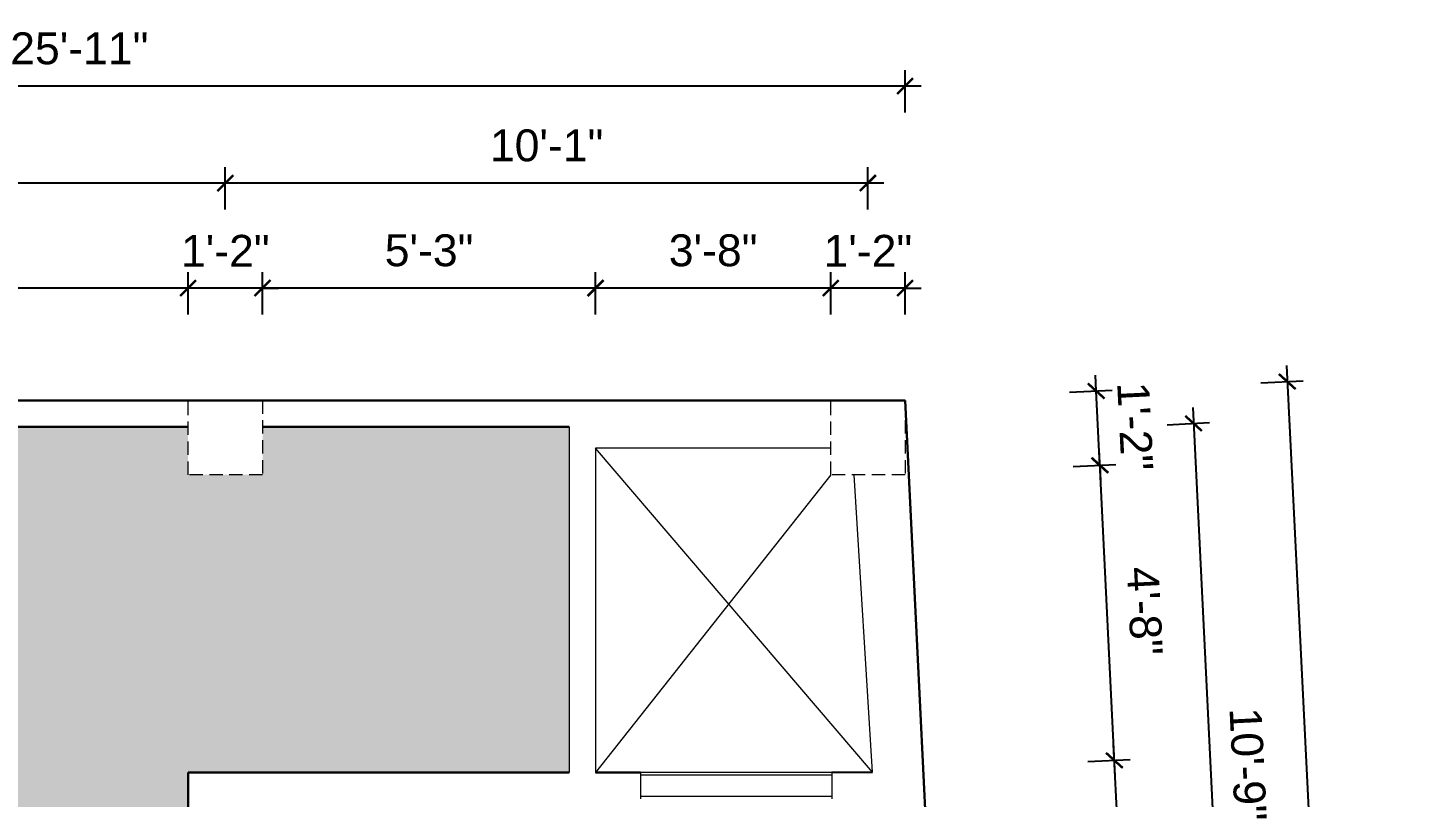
# Model space of a CAD drawing. Header units: inches. Extents: x -4737 to 13205, y 2479 to 13285.
# Drawn here: x -3638.1 to -3378.1, y 12178.6 to 12323.5 of the extents above; entities that cross this region are included whole.
import ezdxf

# ---------------------------------------------------------------- set-up
doc = ezdxf.new("R2010")
doc.units = ezdxf.units.IN
doc.header["$MEASUREMENT"] = 0
doc.linetypes.add('HIDDEN', pattern=[0.375, 0.25, -0.125])
for name, color, linetype, lineweight in [('hatch-.09', 8, 'Continuous', 9), ('ns_DIMS', 1, 'Continuous', 0), ('WALL', 12, 'Continuous', 30), ('wall2', 1, 'Continuous', 15), ('windoow', 4, 'Continuous', 5)]:
    doc.layers.add(name, color=color, linetype=linetype, lineweight=lineweight)
doc.styles.add('arial 1000', font='arial.ttf')
doc.dimstyles.new("1-8'", dxfattribs={"dimtxt": 6, "dimasz": 3, "dimexe": 3, "dimexo": 6, "dimgap": 4, "dimtad": 1, "dimdec": 0, "dimzin": 0, "dimdsep": 46, "dimlunit": 4, "dimtxsty": 'arial 1000', "dimblk": 'ARCHTICK', "dimcen": 8, "dimdle": 3, "dimclrt": 7, "dimazin": 0, "dimtfac": 1, "dimtdec": 0, "dimtix": 1, "dimtmove": 2, "dimatfit": 3, "dimfxl": 5, "dimfxlon": 1, "dimarcsym": 0})

# ---------------------------------------------------------------- blocks, each defined once
blk = doc.blocks.new('_ArchTick')
at = {"color": 0, "const_width": 0.15}
blk.add_lwpolyline([(-0.5, -0.5), (0.5, 0.5)], dxfattribs=at)
blk = doc.blocks.new('*D1061')
at = {"layer": 'Defpoints', "color": 0, "transparency": 16777216}
for p in [(-3487.02, 12274.45), (-3487.02, 12253.31), (-3473.02, 12253.31)]:
    blk.add_point(p, dxfattribs=at)
at = {"layer": 'ns_DIMS', "color": 0, "lineweight": -2, "transparency": 16777216}
for p, q in [((-3487.02, 12269.45), (-3487.02, 12277.45)), ((-3473.02, 12269.45), (-3473.02, 12277.45)), ((-3487.02, 12274.45), (-3490.02, 12274.45)), ((-3473.02, 12274.45), (-3487.02, 12274.45)), ((-3473.02, 12274.45), (-3470.02, 12274.45))]:
    blk.add_line(p, q, dxfattribs=at)
at = {"layer": 'ns_DIMS', "color": 0, "lineweight": -2, "transparency": 16777216, "xscale": 3, "yscale": 3, "zscale": 3}
blk.add_blockref('_ArchTick', (-3487.02, 12274.45), dxfattribs=at)
at = {"layer": 'ns_DIMS', "color": 0, "lineweight": -2, "transparency": 16777216, "xscale": 3, "yscale": 3, "zscale": 3, "rotation": 180}
blk.add_blockref('_ArchTick', (-3473.02, 12274.45), dxfattribs=at)
at = {"layer": 'ns_DIMS', "color": 7, "transparency": 16777216, "insert": (-3480.02, 12281.46), "char_height": 6, "attachment_point": 5, "style": 'arial 1000'}
blk.add_mtext('1\'-2"', dxfattribs=at)
blk = doc.blocks.new('*D1062')
at = {"layer": 'Defpoints', "color": 0, "transparency": 16777216}
for p in [(-3531.26, 12274.45), (-3531.26, 12253.31), (-3487.02, 12253.31)]:
    blk.add_point(p, dxfattribs=at)
at = {"layer": 'ns_DIMS', "color": 0, "lineweight": -2, "transparency": 16777216}
for p, q in [((-3531.26, 12269.45), (-3531.26, 12277.45)), ((-3487.02, 12269.45), (-3487.02, 12277.45)), ((-3484.02, 12274.45), (-3534.26, 12274.45))]:
    blk.add_line(p, q, dxfattribs=at)
at = {"layer": 'ns_DIMS', "color": 0, "lineweight": -2, "transparency": 16777216, "xscale": 3, "yscale": 3, "zscale": 3, "rotation": 180}
blk.add_blockref('_ArchTick', (-3531.26, 12274.45), dxfattribs=at)
at = {"layer": 'ns_DIMS', "color": 0, "lineweight": -2, "transparency": 16777216, "xscale": 3, "yscale": 3, "zscale": 3}
blk.add_blockref('_ArchTick', (-3487.02, 12274.45), dxfattribs=at)
at = {"layer": 'ns_DIMS', "color": 7, "transparency": 16777216, "insert": (-3509.14, 12281.52), "char_height": 6, "attachment_point": 5, "style": 'arial 1000'}
blk.add_mtext('3\'-8"', dxfattribs=at)
blk = doc.blocks.new('*D1063')
at = {"layer": 'Defpoints', "color": 0, "transparency": 16777216}
for p in [(-3593.93, 12274.45), (-3593.93, 12253.31), (-3531.26, 12253.31)]:
    blk.add_point(p, dxfattribs=at)
at = {"layer": 'ns_DIMS', "color": 0, "lineweight": -2, "transparency": 16777216}
for p, q in [((-3593.93, 12269.45), (-3593.93, 12277.45)), ((-3531.26, 12269.45), (-3531.26, 12277.45)), ((-3528.26, 12274.45), (-3596.93, 12274.45))]:
    blk.add_line(p, q, dxfattribs=at)
at = {"layer": 'ns_DIMS', "color": 0, "lineweight": -2, "transparency": 16777216, "xscale": 3, "yscale": 3, "zscale": 3, "rotation": 180}
blk.add_blockref('_ArchTick', (-3593.93, 12274.45), dxfattribs=at)
at = {"layer": 'ns_DIMS', "color": 0, "lineweight": -2, "transparency": 16777216, "xscale": 3, "yscale": 3, "zscale": 3}
blk.add_blockref('_ArchTick', (-3531.26, 12274.45), dxfattribs=at)
at = {"layer": 'ns_DIMS', "color": 7, "transparency": 16777216, "insert": (-3562.59, 12281.52), "char_height": 6, "attachment_point": 5, "style": 'arial 1000'}
blk.add_mtext('5\'-3"', dxfattribs=at)
blk = doc.blocks.new('*D1064')
at = {"layer": 'Defpoints', "color": 0, "transparency": 16777216}
for p in [(-3607.93, 12274.45), (-3607.93, 12253.31), (-3593.93, 12253.31)]:
    blk.add_point(p, dxfattribs=at)
at = {"layer": 'ns_DIMS', "color": 0, "lineweight": -2, "transparency": 16777216}
for p, q in [((-3607.93, 12269.45), (-3607.93, 12277.45)), ((-3593.93, 12269.45), (-3593.93, 12277.45)), ((-3607.93, 12274.45), (-3610.93, 12274.45)), ((-3593.93, 12274.45), (-3607.93, 12274.45)), ((-3593.93, 12274.45), (-3590.93, 12274.45))]:
    blk.add_line(p, q, dxfattribs=at)
at = {"layer": 'ns_DIMS', "color": 0, "lineweight": -2, "transparency": 16777216, "xscale": 3, "yscale": 3, "zscale": 3}
blk.add_blockref('_ArchTick', (-3607.93, 12274.45), dxfattribs=at)
at = {"layer": 'ns_DIMS', "color": 0, "lineweight": -2, "transparency": 16777216, "xscale": 3, "yscale": 3, "zscale": 3, "rotation": 180}
blk.add_blockref('_ArchTick', (-3593.93, 12274.45), dxfattribs=at)
at = {"layer": 'ns_DIMS', "color": 7, "transparency": 16777216, "insert": (-3600.93, 12281.46), "char_height": 6, "attachment_point": 5, "style": 'arial 1000'}
blk.add_mtext('1\'-2"', dxfattribs=at)
blk = doc.blocks.new('*D1065')
at = {"layer": 'Defpoints', "color": 0, "transparency": 16777216}
for p in [(-3769.78, 12274.45), (-3769.78, 12253.31), (-3607.93, 12253.31)]:
    blk.add_point(p, dxfattribs=at)
at = {"layer": 'ns_DIMS', "color": 0, "lineweight": -2, "transparency": 16777216}
for p, q in [((-3769.78, 12269.45), (-3769.78, 12277.45)), ((-3607.93, 12269.45), (-3607.93, 12277.45)), ((-3604.93, 12274.45), (-3772.78, 12274.45))]:
    blk.add_line(p, q, dxfattribs=at)
at = {"layer": 'ns_DIMS', "color": 0, "lineweight": -2, "transparency": 16777216, "xscale": 3, "yscale": 3, "zscale": 3, "rotation": 180}
blk.add_blockref('_ArchTick', (-3769.78, 12274.45), dxfattribs=at)
at = {"layer": 'ns_DIMS', "color": 0, "lineweight": -2, "transparency": 16777216, "xscale": 3, "yscale": 3, "zscale": 3}
blk.add_blockref('_ArchTick', (-3607.93, 12274.45), dxfattribs=at)
at = {"layer": 'ns_DIMS', "color": 7, "transparency": 16777216, "insert": (-3688.85, 12281.52), "char_height": 6, "attachment_point": 5, "style": 'arial 1000'}
blk.add_mtext('13\'-6"', dxfattribs=at)
blk = doc.blocks.new('*D1067')
at = {"layer": 'Defpoints', "color": 0, "transparency": 16777216}
for p in [(-3600.93, 12294.21), (-3600.93, 12253.31), (-3480.02, 12253.31)]:
    blk.add_point(p, dxfattribs=at)
at = {"layer": 'ns_DIMS', "color": 0, "lineweight": -2, "transparency": 16777216}
for p, q in [((-3600.93, 12289.21), (-3600.93, 12297.21)), ((-3480.02, 12289.21), (-3480.02, 12297.21)), ((-3477.02, 12294.21), (-3603.93, 12294.21))]:
    blk.add_line(p, q, dxfattribs=at)
at = {"layer": 'ns_DIMS', "color": 0, "lineweight": -2, "transparency": 16777216, "xscale": 3, "yscale": 3, "zscale": 3, "rotation": 180}
blk.add_blockref('_ArchTick', (-3600.93, 12294.21), dxfattribs=at)
at = {"layer": 'ns_DIMS', "color": 0, "lineweight": -2, "transparency": 16777216, "xscale": 3, "yscale": 3, "zscale": 3}
blk.add_blockref('_ArchTick', (-3480.02, 12294.21), dxfattribs=at)
at = {"layer": 'ns_DIMS', "color": 7, "transparency": 16777216, "insert": (-3540.47, 12301.27), "char_height": 6, "attachment_point": 5, "style": 'arial 1000'}
blk.add_mtext('10\'-1"', dxfattribs=at)
blk = doc.blocks.new('*D1068')
at = {"layer": 'Defpoints', "color": 0, "transparency": 16777216}
for p in [(-3778.47, 12294.21), (-3778.47, 12253.31), (-3600.93, 12253.31)]:
    blk.add_point(p, dxfattribs=at)
at = {"layer": 'ns_DIMS', "color": 0, "lineweight": -2, "transparency": 16777216}
for p, q in [((-3778.47, 12289.21), (-3778.47, 12297.21)), ((-3600.93, 12289.21), (-3600.93, 12297.21)), ((-3597.93, 12294.21), (-3781.47, 12294.21))]:
    blk.add_line(p, q, dxfattribs=at)
at = {"layer": 'ns_DIMS', "color": 0, "lineweight": -2, "transparency": 16777216, "xscale": 3, "yscale": 3, "zscale": 3, "rotation": 180}
blk.add_blockref('_ArchTick', (-3778.47, 12294.21), dxfattribs=at)
at = {"layer": 'ns_DIMS', "color": 0, "lineweight": -2, "transparency": 16777216, "xscale": 3, "yscale": 3, "zscale": 3}
blk.add_blockref('_ArchTick', (-3600.93, 12294.21), dxfattribs=at)
at = {"layer": 'ns_DIMS', "color": 7, "transparency": 16777216, "insert": (-3689.7, 12301.27), "char_height": 6, "attachment_point": 5, "style": 'arial 1000'}
blk.add_mtext('14\'-10"', dxfattribs=at)
blk = doc.blocks.new('*D1069')
at = {"layer": 'Defpoints', "color": 0, "transparency": 16777216}
for p in [(-3783.78, 12312.47), (-3783.78, 12253.31), (-3473.02, 12253.31)]:
    blk.add_point(p, dxfattribs=at)
at = {"layer": 'ns_DIMS', "color": 0, "lineweight": -2, "transparency": 16777216}
for p, q in [((-3783.78, 12307.47), (-3783.78, 12315.47)), ((-3473.02, 12307.47), (-3473.02, 12315.47)), ((-3470.02, 12312.47), (-3786.78, 12312.47))]:
    blk.add_line(p, q, dxfattribs=at)
at = {"layer": 'ns_DIMS', "color": 0, "lineweight": -2, "transparency": 16777216, "xscale": 3, "yscale": 3, "zscale": 3, "rotation": 180}
blk.add_blockref('_ArchTick', (-3783.78, 12312.47), dxfattribs=at)
at = {"layer": 'ns_DIMS', "color": 0, "lineweight": -2, "transparency": 16777216, "xscale": 3, "yscale": 3, "zscale": 3}
blk.add_blockref('_ArchTick', (-3473.02, 12312.47), dxfattribs=at)
at = {"layer": 'ns_DIMS', "color": 7, "transparency": 16777216, "insert": (-3628.4, 12319.53), "char_height": 6, "attachment_point": 5, "style": 'arial 1000'}
blk.add_mtext('25\'-11"', dxfattribs=at)
blk = doc.blocks.new('*D1094')
at = {"layer": 'Defpoints', "color": 0, "transparency": 16777216}
for p in [(-3433.64, 12185.56), (-3479.17, 12183.32), (-3466.66, 12124.31)]:
    blk.add_point(p, dxfattribs=at)
at = {"layer": 'ns_DIMS', "color": 0, "lineweight": -2, "transparency": 16777216}
for p, q in [((-3430.56, 12123.09), (-3433.78, 12188.56)), ((-3438.63, 12185.32), (-3430.64, 12185.71)), ((-3435.7, 12125.84), (-3427.71, 12126.23))]:
    blk.add_line(p, q, dxfattribs=at)
at = {"layer": 'ns_DIMS', "color": 0, "lineweight": -2, "transparency": 16777216, "xscale": 3, "yscale": 3, "zscale": 3}
for p, rotation in [((-3433.64, 12185.56), 92.82029601864667), ((-3430.71, 12126.08), 272.8202960186467)]:
    blk.add_blockref('_ArchTick', p, dxfattribs=dict(at, rotation=rotation))
at = {"layer": 'ns_DIMS', "color": 7, "transparency": 16777216, "insert": (-3425.13, 12156.17), "char_height": 6, "attachment_point": 5, "rotation": 272.8203, "style": 'arial 1000'}
blk.add_mtext("5'", dxfattribs=at)
blk = doc.blocks.new('*D1095')
at = {"layer": 'Defpoints', "color": 0, "transparency": 16777216}
for p in [(-3437.06, 12255.08), (-3473.02, 12253.31), (-3473.02, 12239.31)]:
    blk.add_point(p, dxfattribs=at)
at = {"layer": 'ns_DIMS', "color": 0, "lineweight": -2, "transparency": 16777216}
for p, q in [((-3437.06, 12255.08), (-3437.21, 12258.08)), ((-3442.06, 12254.84), (-3434.07, 12255.23)), ((-3436.37, 12241.12), (-3437.06, 12255.08)), ((-3441.37, 12240.87), (-3433.38, 12241.26)), ((-3436.37, 12241.12), (-3436.23, 12238.12))]:
    blk.add_line(p, q, dxfattribs=at)
at = {"layer": 'ns_DIMS', "color": 0, "lineweight": -2, "transparency": 16777216, "xscale": 3, "yscale": 3, "zscale": 3}
for p, rotation in [((-3437.06, 12255.08), 272.8202960186467), ((-3436.37, 12241.12), 92.82029601864667)]:
    blk.add_blockref('_ArchTick', p, dxfattribs=dict(at, rotation=rotation))
at = {"layer": 'ns_DIMS', "color": 7, "transparency": 16777216, "insert": (-3429.71, 12248.44), "char_height": 6, "attachment_point": 5, "rotation": 272.8203, "style": 'arial 1000'}
blk.add_mtext('1\'-2"', dxfattribs=at)
blk = doc.blocks.new('*D1096')
at = {"layer": 'Defpoints', "color": 0, "transparency": 16777216}
for p in [(-3436.37, 12241.08), (-3472.33, 12239.31), (-3479.17, 12183.32)]:
    blk.add_point(p, dxfattribs=at)
at = {"layer": 'ns_DIMS', "color": 0, "lineweight": -2, "transparency": 16777216}
for p, q in [((-3433.49, 12182.57), (-3436.52, 12244.08)), ((-3441.37, 12240.84), (-3433.38, 12241.23)), ((-3438.63, 12185.32), (-3430.64, 12185.71))]:
    blk.add_line(p, q, dxfattribs=at)
at = {"layer": 'ns_DIMS', "color": 0, "lineweight": -2, "transparency": 16777216, "xscale": 3, "yscale": 3, "zscale": 3}
for p, rotation in [((-3436.37, 12241.08), 92.82029601864667), ((-3433.64, 12185.56), 272.8202960186467)]:
    blk.add_blockref('_ArchTick', p, dxfattribs=dict(at, rotation=rotation))
at = {"layer": 'ns_DIMS', "color": 7, "transparency": 16777216, "insert": (-3427.95, 12213.67), "char_height": 6, "attachment_point": 5, "rotation": 272.8203, "style": 'arial 1000'}
blk.add_mtext('4\'-8"', dxfattribs=at)
blk = doc.blocks.new('*D1097')
at = {"layer": 'Defpoints', "color": 0, "transparency": 16777216}
for p in [(-3473.02, 12246.31), (-3412.38, 12119.98), (-3466.66, 12117.31)]:
    blk.add_point(p, dxfattribs=at)
at = {"layer": 'ns_DIMS', "color": 0, "lineweight": -2, "transparency": 16777216}
for p, q in [((-3418.89, 12251.98), (-3412.24, 12116.99)), ((-3423.73, 12248.74), (-3415.74, 12249.13)), ((-3417.38, 12119.74), (-3409.39, 12120.13))]:
    blk.add_line(p, q, dxfattribs=at)
at = {"layer": 'ns_DIMS', "color": 0, "lineweight": -2, "transparency": 16777216, "xscale": 3, "yscale": 3, "zscale": 3}
for p, rotation in [((-3418.74, 12248.98), 92.82029601863742), ((-3412.38, 12119.98), 272.8202960186374)]:
    blk.add_blockref('_ArchTick', p, dxfattribs=dict(at, rotation=rotation))
at = {"layer": 'ns_DIMS', "color": 7, "transparency": 16777216, "insert": (-3408.51, 12184.83), "char_height": 6, "attachment_point": 5, "rotation": 272.8203, "style": 'arial 1000'}
blk.add_mtext('10\'-9"', dxfattribs=at)
blk = doc.blocks.new('*D1098')
at = {"layer": 'Defpoints', "color": 0, "transparency": 16777216}
for p in [(-3473.02, 12253.31), (-3381.13, 11851.35), (-3453.04, 11847.8)]:
    blk.add_point(p, dxfattribs=at)
at = {"layer": 'ns_DIMS', "color": 0, "lineweight": -2, "transparency": 16777216}
for p, q in [((-3401.25, 12259.85), (-3380.98, 11848.35)), ((-3406.1, 12256.61), (-3398.11, 12257)), ((-3386.12, 11851.1), (-3378.13, 11851.49))]:
    blk.add_line(p, q, dxfattribs=at)
at = {"layer": 'ns_DIMS', "color": 0, "lineweight": -2, "transparency": 16777216, "xscale": 3, "yscale": 3, "zscale": 3}
for p, rotation in [((-3401.11, 12256.85), 92.82029601863792), ((-3381.13, 11851.35), 272.8202960186379)]:
    blk.add_blockref('_ArchTick', p, dxfattribs=dict(at, rotation=rotation))
at = {"layer": 'ns_DIMS', "color": 7, "transparency": 16777216, "insert": (-3384.06, 12054.45), "char_height": 6, "attachment_point": 5, "rotation": 272.8203, "style": 'arial 1000'}
blk.add_mtext('33\'-10"', dxfattribs=at)

msp = doc.modelspace()

# ---------------------------------------------------------------- hatches: boundary and pattern name
at = {"layer": 'hatch-.09'}
h = msp.add_hatch(dxfattribs=at)
h.set_pattern_fill('ANGLE', color=256, scale=15, angle=180)
h.set_pattern_definition([(180, (630.416, 17050.6638), (-5e-16, -4.125), [3, -1.125]), (270, (630.416, 17050.6638), (4.125, -8e-16), [3, -1.125])])
h.paths.add_polyline_path([(-3783.78, 12123.52), (-3783.78, 12124.31), (-3769.78, 12124.31), (-3643.93, 12124.17), (-3643.93, 12122.57), (-3643.13, 12122.57, -0.415432), (-3608.77, 12157.12), (-3607.93, 12157.12), (-3607.93, 12183.31), (-3536.26, 12183.31), (-3536.26, 12248.31), (-3593.93, 12248.31), (-3593.93, 12239.31), (-3607.93, 12239.31), (-3607.93, 12248.31), (-3769.78, 12248.31), (-3769.78, 12239.31), (-3783.78, 12239.31), (-3783.78, 12248.31), (-3834.8, 12248.31)])
h.paths.add_polyline_path([(-3646.86, 12197.5), (-3748.35, 12197.5), (-3748.35, 12181.02), (-3646.86, 12181.02)], flags=24)

# ---------------------------------------------------------------- linework, layer by layer
at = {"layer": 'ns_DIMS', "linetype": 'HIDDEN', "ltscale": 10}
for points in [[(-3593.93, 12239.31), (-3607.93, 12239.31), (-3607.93, 12253.31), (-3593.93, 12253.31)], [(-3473.02, 12239.31), (-3487.02, 12239.31), (-3487.02, 12253.31), (-3473.02, 12253.31)]]:
    msp.add_lwpolyline(points, close=True, dxfattribs=at)
at = {"layer": 'WALL'}
for p, q in [((-3473.02, 12253.31), (-3778.47, 12253.31)), ((-3466.12, 12113.31), (-3473.02, 12253.31)), ((-3607.93, 12248.31), (-3769.78, 12248.31)), ((-3536.26, 12248.31), (-3593.93, 12248.31)), ((-3536.26, 12183.31), (-3607.93, 12183.31)), ((-3607.93, 12183.31), (-3607.93, 12124.31)), ((-3522.79, 12183.31), (-3531.26, 12183.31)), ((-3479.17, 12183.32), (-3486.79, 12183.31))]:
    msp.add_line(p, q, dxfattribs=at)
at = {"layer": 'wall2'}
for p, q in [((-3531.26, 12253.31), (-3531.26, 12253.31)), ((-3536.26, 12248.31), (-3536.26, 12183.31)), ((-3487.02, 12244.31), (-3531.26, 12244.31)), ((-3531.26, 12244.31), (-3531.26, 12183.31)), ((-3479.17, 12183.33), (-3531.26, 12244.31)), ((-3487.02, 12239.31), (-3531.26, 12183.31)), ((-3479.17, 12183.32), (-3482.6, 12239.31)), ((-3522.79, 12183.31), (-3522.79, 12178.31)), ((-3486.79, 12183.31), (-3522.79, 12183.31)), ((-3522.79, 12182.81), (-3486.79, 12182.81)), ((-3486.79, 12183.31), (-3486.79, 12178.31))]:
    msp.add_line(p, q, dxfattribs=at)
at = {"layer": 'windoow'}
for p, q in [((-3522.79, 12182.81), (-3486.79, 12182.81)), ((-3522.79, 12178.81), (-3486.79, 12178.81))]:
    msp.add_line(p, q, dxfattribs=at)

# ---------------------------------------------------------------- dimensions: what is measured, and where the dimension line sits
at = {"layer": 'ns_DIMS'}
for base, p1, p2, angle, picture, middle in [((-3783.78, 12312.47), (-3473.02, 12253.31), (-3783.78, 12253.31), 180, '*D1069', (-3628.4, 12319.53)), ((-3778.47, 12294.21), (-3600.93, 12253.31), (-3778.47, 12253.31), 180, '*D1068', (-3689.7, 12301.27)), ((-3600.93, 12294.21), (-3480.02, 12253.31), (-3600.93, 12253.31), 180, '*D1067', (-3540.47, 12301.27)), ((-3769.78, 12274.45), (-3607.93, 12253.31), (-3769.78, 12253.31), 180, '*D1065', (-3688.85, 12281.52)), ((-3607.93, 12274.45), (-3593.93, 12253.31), (-3607.93, 12253.31), 180, '*D1064', (-3600.93, 12281.46)), ((-3593.93, 12274.45), (-3531.26, 12253.31), (-3593.93, 12253.31), 180, '*D1063', (-3562.59, 12281.52)), ((-3531.26, 12274.45), (-3487.02, 12253.31), (-3531.26, 12253.31), 180, '*D1062', (-3509.14, 12281.52)), ((-3487.02, 12274.45), (-3473.02, 12253.31), (-3487.02, 12253.31), 180, '*D1061', (-3480.02, 12281.46)), ((-3437.06, 12255.08), (-3473.02, 12239.31), (-3473.02, 12253.31), 272.8203, '*D1095', (-3429.71, 12248.44)), ((-3436.37, 12241.08), (-3479.17, 12183.32), (-3472.33, 12239.31), 272.8203, '*D1096', (-3427.95, 12213.67)), ((-3433.64, 12185.56), (-3466.66, 12124.31), (-3479.17, 12183.32), 272.8203, '*D1094', (-3425.13, 12156.17))]:
    dim = msp.add_linear_dim(base=base, p1=p1, p2=p2, angle=angle, dimstyle="1-8'", dxfattribs=at)
    dim.commit()
    dim.dimension.update_dxf_attribs({"geometry": picture, "text_midpoint": middle})
for p1, p2, distance, picture, middle in [((-3473.02, 12253.31), (-3453.04, 11847.8), 72, '*D1098', (-3384.06, 12054.45)), ((-3473.02, 12246.31), (-3466.66, 12117.31), 54.34, '*D1097', (-3408.51, 12184.83))]:
    dim = msp.add_aligned_dim(p1=p1, p2=p2, distance=distance, dimstyle="1-8'", dxfattribs=at)
    dim.commit()
    dim.dimension.update_dxf_attribs({"geometry": picture, "text_midpoint": middle})

doc.saveas('drawing.dxf')
